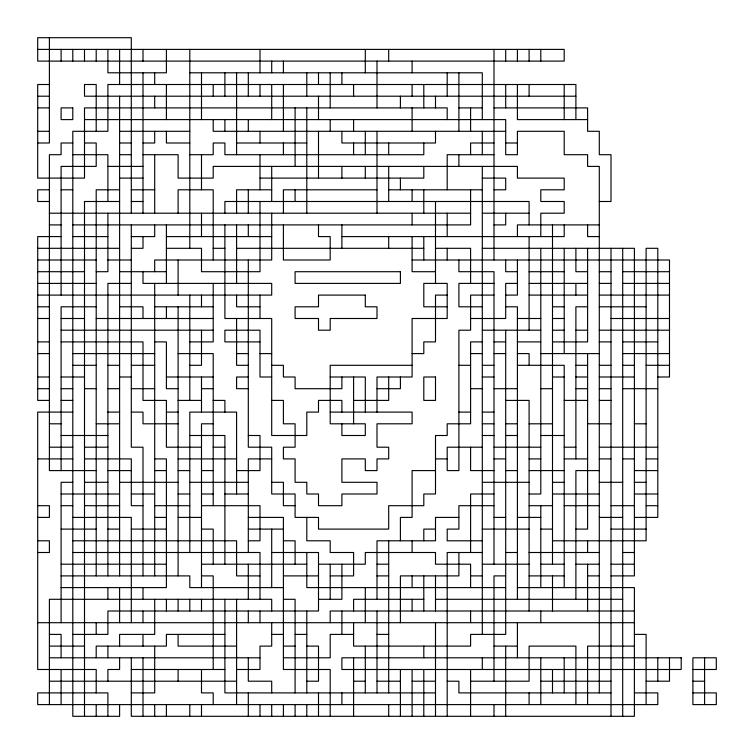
<?xml version="1.0" encoding="UTF-8"?>
<svg xmlns="http://www.w3.org/2000/svg" width="754" height="754" viewBox="0 0 754 754"><rect width="100%" height="100%" fill="white"/><g stroke="black" fill="none" stroke-linecap="round" stroke-linejoin="round"><path stroke-width="1.13" d="M37.7 49.396L564.199 49.396L564.199 61.102L37.7 61.102L37.7 37.7L131.3 37.7L131.3 213.203M189.801 72.799L482.296 72.799L482.296 119.603M49.396 84.505L37.7 84.505L37.7 178.104L84.505 178.104L84.505 107.897L447.197 107.897L447.197 119.603M37.7 96.201L49.396 96.201M575.896 96.201L84.505 96.201L84.505 84.505L96.201 84.505L96.201 131.3M37.7 107.897L49.396 107.897M458.903 107.897L482.296 107.897M494.002 107.897L587.602 107.897L587.602 131.3L599.298 131.3L599.298 154.702L611.004 154.702L611.004 201.497L599.298 201.497M84.505 119.603L505.698 119.603L505.698 154.702L517.404 154.702L517.404 131.3L564.199 131.3L564.199 154.702L587.602 154.702L587.602 166.398L599.298 166.398L599.298 692.898M587.602 119.603L517.404 119.603L517.404 84.505M37.7 131.3L49.396 131.3M119.603 131.3L189.801 131.3M505.698 131.3L213.203 131.3L213.203 119.603M37.7 142.996L49.396 142.996L49.396 37.7M72.799 142.996L61.102 142.996L61.102 154.702L49.396 154.702L49.396 470.6L96.201 470.6M84.505 142.996L96.201 142.996L96.201 166.398L61.102 166.398L61.102 295.097M119.603 142.996L131.3 142.996M142.996 142.996L154.702 142.996L154.702 131.3M189.801 142.996L166.398 142.996L166.398 131.3M236.596 142.996L306.803 142.996M494.002 142.996L470.6 142.996L470.6 154.702M505.698 142.996L517.404 142.996M72.799 154.702L107.897 154.702L107.897 201.497M119.603 154.702L131.3 154.702M142.996 154.702L178.104 154.702L178.104 178.104L213.203 178.104L213.203 166.398L517.404 166.398L517.404 178.104L564.199 178.104L564.199 189.801L540.797 189.801L540.797 201.497L564.199 201.497L564.199 213.203L540.797 213.203L540.797 236.596M189.801 154.702L213.203 154.702L213.203 142.996L224.899 142.996L224.899 154.702L423.805 154.702L423.805 142.996M494.002 154.702L447.197 154.702L447.197 189.801M107.897 166.398L142.996 166.398M119.603 178.104L142.996 178.104M259.998 178.104L423.805 178.104L423.805 166.398M482.296 178.104L505.698 178.104L505.698 189.801L494.002 189.801M49.396 189.801L37.7 189.801L37.7 201.497L49.396 201.497M61.102 189.801L72.799 189.801M119.603 189.801L96.201 189.801L96.201 575.896M131.3 189.801L154.702 189.801M271.704 189.801L236.596 189.801L236.596 213.203M377 189.801L283.4 189.801L283.4 213.203M388.696 189.801L482.296 189.801M119.603 201.497L84.505 201.497L84.505 716.3M131.3 201.497L142.996 201.497M49.396 213.203L470.6 213.203M482.296 213.203L529.101 213.203M49.396 224.899L61.102 224.899M72.799 224.899L470.6 224.899L470.6 189.801M494.002 224.899L505.698 224.899L505.698 213.203M599.298 224.899L517.404 224.899L517.404 236.596M61.102 236.596L37.7 236.596L37.7 400.402L49.396 400.402M72.799 236.596L107.897 236.596M131.3 236.596L154.702 236.596L154.702 224.899M166.398 236.596L271.704 236.596M341.901 236.596L564.199 236.596L564.199 224.899M599.298 236.596L587.602 236.596L587.602 224.899M37.7 248.302L119.603 248.302M131.3 248.302L142.996 248.302L142.996 236.596M166.398 248.302L201.497 248.302L201.497 271.704L259.998 271.704L259.998 201.497M213.203 248.302L224.899 248.302M236.596 248.302L423.805 248.302M435.501 248.302L470.6 248.302L470.6 283.4M482.296 248.302L634.397 248.302L634.397 575.896L611.004 575.896M37.7 259.998L96.201 259.998M107.897 259.998L131.3 259.998M412.099 259.998L669.495 259.998L669.495 377L657.799 377M37.7 271.704L84.505 271.704M96.201 271.704L107.897 271.704L107.897 213.203M119.603 271.704L166.398 271.704M435.501 271.704L412.099 271.704L412.099 236.596M517.404 271.704L505.698 271.704L505.698 259.998M529.101 271.704L564.199 271.704M587.602 271.704L575.896 271.704L575.896 248.302M599.298 271.704L611.004 271.704M622.7 271.704L669.495 271.704M37.7 283.4L96.201 283.4M131.3 283.4L107.897 283.4L107.897 575.896M494.002 283.4L458.903 283.4L458.903 306.803L482.296 306.803M517.404 283.4L505.698 283.4L505.698 318.499L470.6 318.499M529.101 283.4L587.602 283.4M599.298 283.4L611.004 283.4M622.7 283.4L669.495 283.4M37.7 295.097L271.704 295.097L271.704 283.4L142.996 283.4L142.996 271.704M447.197 295.097L435.501 295.097L435.501 341.901L423.805 341.901L423.805 353.598L412.099 353.598M494.002 295.097L470.6 295.097L470.6 330.195L458.903 330.195L458.903 470.6L447.197 470.6L447.197 447.197L482.296 447.197M505.698 295.097L517.404 295.097L517.404 259.998M529.101 295.097L587.602 295.097M599.298 295.097L669.495 295.097M37.7 306.803L49.396 306.803M96.201 306.803L61.102 306.803L61.102 470.6M119.603 306.803L142.996 306.803L142.996 318.499M154.702 306.803L213.203 306.803M259.998 306.803L236.596 306.803L236.596 295.097M447.197 306.803L423.805 306.803L423.805 283.4L447.197 283.4L447.197 318.499L412.099 318.499L412.099 377L377 377L377 412.099M505.698 306.803L517.404 306.803L517.404 599.298M552.503 306.803L564.199 306.803M587.602 306.803L575.896 306.803L575.896 458.903M599.298 306.803L646.103 306.803M37.7 318.499L49.396 318.499M61.102 318.499L84.505 318.499M96.201 318.499L213.203 318.499M517.404 318.499L540.797 318.499M552.503 318.499L564.199 318.499M611.004 318.499L669.495 318.499M61.102 330.195L213.203 330.195M482.296 330.195L540.797 330.195M552.503 330.195L564.199 330.195M575.896 330.195L587.602 330.195M599.298 330.195L669.495 330.195M37.7 341.901L49.396 341.901M61.102 341.901L142.996 341.901L142.996 400.402L166.398 400.402L166.398 447.197L201.497 447.197M154.702 341.901L166.398 341.901L166.398 388.696L178.104 388.696M189.801 341.901L213.203 341.901L213.203 283.4M259.998 341.901L224.899 341.901L224.899 330.195L259.998 330.195L259.998 377L271.704 377M482.296 341.901L470.6 341.901L470.6 423.805L447.197 423.805L447.197 435.501L435.501 435.501L435.501 494.002L423.805 494.002L423.805 505.698L388.696 505.698L388.696 529.101L318.499 529.101L318.499 517.404L295.097 517.404L295.097 494.002L271.704 494.002L271.704 447.197L248.302 447.197L248.302 259.998M494.002 341.901L505.698 341.901M517.404 341.901L540.797 341.901M552.503 341.901L587.602 341.901L587.602 248.302M599.298 341.901L611.004 341.901M622.7 341.901L657.799 341.901M37.7 353.598L49.396 353.598M72.799 353.598L154.702 353.598M178.104 353.598L213.203 353.598L213.203 505.698M236.596 353.598L248.302 353.598M259.998 353.598L271.704 353.598M470.6 353.598L482.296 353.598M494.002 353.598L505.698 353.598M517.404 353.598L529.101 353.598L529.101 365.304M540.797 353.598L599.298 353.598M622.7 353.598L669.495 353.598M72.799 365.304L96.201 365.304M107.897 365.304L119.603 365.304M131.3 365.304L154.702 365.304M189.801 365.304L201.497 365.304L201.497 330.195M248.302 365.304L236.596 365.304L236.596 318.499M271.704 365.304L283.4 365.304L283.4 377L295.097 377L295.097 388.696L341.901 388.696L341.901 377M412.099 365.304L330.195 365.304L330.195 423.805L365.304 423.805L365.304 435.501L341.901 435.501L341.901 423.805M458.903 365.304L470.6 365.304M482.296 365.304L494.002 365.304M517.404 365.304L564.199 365.304L564.199 587.602M575.896 365.304L587.602 365.304M599.298 365.304L611.004 365.304M622.7 365.304L634.397 365.304M646.103 365.304L669.495 365.304M37.7 377L49.396 377M61.102 377L84.505 377M119.603 377L131.3 377M166.398 377L213.203 377M248.302 377L236.596 377L236.596 388.696L248.302 388.696M330.195 377L365.304 377L365.304 412.099M482.296 377L494.002 377M552.503 377L564.199 377M575.896 377L587.602 377M599.298 377L634.397 377M37.7 388.696L49.396 388.696M61.102 388.696L72.799 388.696M84.505 388.696L96.201 388.696M107.897 388.696L119.603 388.696M131.3 388.696L154.702 388.696M201.497 388.696L213.203 388.696M377 388.696L400.402 388.696L400.402 377M470.6 388.696L482.296 388.696M494.002 388.696L517.404 388.696M540.797 388.696L552.503 388.696M575.896 388.696L587.602 388.696M599.298 388.696L611.004 388.696M622.7 388.696L657.799 388.696M61.102 400.402L72.799 400.402M178.104 400.402L201.497 400.402M213.203 400.402L224.899 400.402L224.899 412.099M271.704 400.402L283.4 400.402L283.4 423.805L295.097 423.805L295.097 447.197L283.4 447.197L283.4 458.903L295.097 458.903L295.097 482.296L306.803 482.296L306.803 494.002L318.499 494.002L318.499 505.698L341.901 505.698L341.901 494.002L377 494.002L377 482.296L341.901 482.296L341.901 458.903L365.304 458.903L365.304 470.6L377 470.6L377 458.903L388.696 458.903L388.696 447.197L377 447.197L377 423.805L412.099 423.805L412.099 412.099L330.195 412.099M353.598 400.402L388.696 400.402L388.696 377M505.698 400.402L529.101 400.402L529.101 611.004M564.199 400.402L587.602 400.402M599.298 400.402L611.004 400.402M72.799 412.099L37.7 412.099L37.7 669.495L96.201 669.495L96.201 692.898M107.897 412.099L119.603 412.099M131.3 412.099L142.996 412.099L142.996 423.805L178.104 423.805M166.398 412.099L178.104 412.099M458.903 412.099L470.6 412.099M482.296 412.099L494.002 412.099M49.396 423.805L61.102 423.805M96.201 423.805L119.603 423.805M213.203 423.805L201.497 423.805L201.497 587.602M482.296 423.805L494.002 423.805M505.698 423.805L517.404 423.805M529.101 423.805L552.503 423.805M587.602 423.805L611.004 423.805M634.397 423.805L646.103 423.805M61.102 435.501L107.897 435.501M189.801 435.501L224.899 435.501L224.899 564.199M248.302 435.501L259.998 435.501L259.998 470.6L236.596 470.6M482.296 435.501L494.002 435.501M505.698 435.501L517.404 435.501M540.797 435.501L564.199 435.501M49.396 447.197L72.799 447.197M84.505 447.197L107.897 447.197M213.203 447.197L224.899 447.197M494.002 447.197L540.797 447.197M564.199 447.197L575.896 447.197M599.298 447.197L657.799 447.197M37.7 458.903L72.799 458.903M84.505 458.903L131.3 458.903L131.3 505.698L142.996 505.698M154.702 458.903L166.398 458.903L166.398 587.602L61.102 587.602M178.104 458.903L236.596 458.903M271.704 458.903L248.302 458.903L248.302 552.503M435.501 458.903L447.197 458.903M494.002 458.903L505.698 458.903M529.101 458.903L540.797 458.903M564.199 458.903L587.602 458.903M599.298 458.903L611.004 458.903M622.7 458.903L634.397 458.903M646.103 458.903L657.799 458.903M107.897 470.6L131.3 470.6M154.702 470.6L166.398 470.6M178.104 470.6L189.801 470.6M201.497 470.6L213.203 470.6M435.501 470.6L412.099 470.6L412.099 517.404L400.402 517.404L400.402 540.797M494.002 470.6L470.6 470.6L470.6 447.197M505.698 470.6L517.404 470.6M529.101 470.6L564.199 470.6M599.298 470.6L575.896 470.6L575.896 599.298M634.397 470.6L657.799 470.6M72.799 482.296L61.102 482.296L61.102 622.7M84.505 482.296L107.897 482.296M119.603 482.296L178.104 482.296M189.801 482.296L248.302 482.296M271.704 482.296L283.4 482.296L283.4 505.698L295.097 505.698M482.296 482.296L529.101 482.296M552.503 482.296L564.199 482.296M599.298 482.296L622.7 482.296M634.397 482.296L646.103 482.296M61.102 494.002L119.603 494.002M131.3 494.002L154.702 494.002M178.104 494.002L189.801 494.002M201.497 494.002L213.203 494.002M224.899 494.002L248.302 494.002M494.002 494.002L470.6 494.002L470.6 552.503M529.101 494.002L540.797 494.002L540.797 248.302M552.503 494.002L599.298 494.002M634.397 494.002L657.799 494.002M37.7 505.698L49.396 505.698L49.396 517.404L37.7 517.404M61.102 505.698L72.799 505.698M84.505 505.698L119.603 505.698M154.702 505.698L189.801 505.698M201.497 505.698L259.998 505.698L259.998 540.797L248.302 540.797M494.002 505.698L458.903 505.698L458.903 529.101L447.197 529.101L447.197 540.797L482.296 540.797M529.101 505.698L552.503 505.698M564.199 505.698L599.298 505.698M611.004 505.698L634.397 505.698M646.103 505.698L657.799 505.698M72.799 517.404L131.3 517.404L131.3 622.7M154.702 517.404L166.398 517.404M178.104 517.404L201.497 517.404M248.302 517.404L283.4 517.404L283.4 669.495L330.195 669.495L330.195 716.3M458.903 517.404L435.501 517.404L435.501 540.797L377 540.797L377 599.298M494.002 517.404L505.698 517.404M517.404 517.404L540.797 517.404M599.298 517.404L622.7 517.404M634.397 517.404L657.799 517.404L657.799 248.302L646.103 248.302L646.103 540.797L552.503 540.797M61.102 529.101L96.201 529.101M107.897 529.101L119.603 529.101M131.3 529.101L166.398 529.101M201.497 529.101L213.203 529.101L213.203 564.199M248.302 529.101L283.4 529.101M435.501 529.101L423.805 529.101L423.805 540.797M482.296 529.101L529.101 529.101M540.797 529.101L552.503 529.101M575.896 529.101L587.602 529.101L587.602 353.598M611.004 529.101L646.103 529.101M37.7 540.797L49.396 540.797L49.396 552.503L37.7 552.503M72.799 540.797L236.596 540.797L236.596 575.896L259.998 575.896M283.4 540.797L295.097 540.797L295.097 564.199M72.799 552.503L259.998 552.503L259.998 599.298M271.704 552.503L318.499 552.503L318.499 611.004L107.897 611.004L107.897 634.397L72.799 634.397M482.296 552.503L447.197 552.503L447.197 716.3M505.698 552.503L517.404 552.503M529.101 552.503L599.298 552.503M622.7 552.503L634.397 552.503M61.102 564.199L166.398 564.199M201.497 564.199L306.803 564.199M318.499 564.199L365.304 564.199L365.304 552.503L435.501 552.503L435.501 564.199L470.6 564.199L470.6 587.602M377 564.199L388.696 564.199M482.296 564.199L529.101 564.199M540.797 564.199L564.199 564.199M575.896 564.199L599.298 564.199M611.004 564.199L634.397 564.199M61.102 575.896L189.801 575.896L189.801 587.602L283.4 587.602M201.497 575.896L213.203 575.896L213.203 669.495M283.4 575.896L318.499 575.896M330.195 575.896L353.598 575.896L353.598 552.503L330.195 552.503L330.195 540.797L306.803 540.797L306.803 517.404M377 575.896L388.696 575.896M470.6 575.896L482.296 575.896M505.698 575.896L494.002 575.896L494.002 681.201M529.101 575.896L564.199 575.896M587.602 575.896L599.298 575.896M505.698 587.602L306.803 587.602L306.803 552.503M517.404 587.602L634.397 587.602L634.397 716.3L131.3 716.3L131.3 657.799M283.4 599.298L295.097 599.298L295.097 692.898M318.499 599.298L341.901 599.298L341.901 564.199M423.805 599.298L353.598 599.298L353.598 611.004M435.501 599.298L622.7 599.298M634.397 611.004L330.195 611.004L330.195 622.7M37.7 622.7L634.397 622.7M49.396 634.397L61.102 634.397L61.102 657.799M224.899 634.397L166.398 634.397L166.398 646.103L96.201 646.103L96.201 657.799M271.704 634.397L283.4 634.397M295.097 634.397L306.803 634.397M353.598 634.397L330.195 634.397L330.195 657.799L283.4 657.799M377 634.397L388.696 634.397M634.397 634.397L646.103 634.397L646.103 704.604M49.396 646.103L84.505 646.103M236.596 646.103L178.104 646.103L178.104 634.397M283.4 646.103L295.097 646.103M306.803 646.103L318.499 646.103L318.499 681.201L306.803 681.201M494.002 646.103L517.404 646.103M634.397 646.103L587.602 646.103L587.602 704.604M49.396 657.799L259.998 657.799M131.3 669.495L224.899 669.495M236.596 669.495L259.998 669.495L259.998 646.103L271.704 646.103L271.704 622.7M692.898 669.495L716.3 669.495L716.3 657.799L692.898 657.799L692.898 704.604L716.3 704.604L716.3 692.898L692.898 692.898M49.396 681.201L236.596 681.201M353.598 681.201L365.304 681.201M377 681.201L400.402 681.201M412.099 681.201L435.501 681.201M447.197 681.201L458.903 681.201L458.903 692.898L611.004 692.898M470.6 681.201L529.101 681.201L529.101 646.103L575.896 646.103L575.896 704.604M540.797 681.201L611.004 681.201M646.103 681.201L669.495 681.201L669.495 657.799M692.898 681.201L704.604 681.201M131.3 692.898L154.702 692.898L154.702 646.103M435.501 692.898L224.899 692.898L224.899 599.298M634.397 692.898L657.799 692.898L657.799 704.604L37.7 704.604L37.7 692.898L107.897 692.898L107.897 716.3M704.604 657.799L704.604 704.604M657.799 657.799L657.799 681.201M622.7 248.302L622.7 716.3M611.004 248.302L611.004 716.3M587.602 540.797L587.602 552.503M587.602 564.199L587.602 611.004M575.896 119.603L575.896 84.505L107.897 84.505L107.897 131.3L72.799 131.3L72.799 716.3L119.603 716.3L119.603 704.604M575.896 283.4L575.896 295.097M564.199 84.505L564.199 119.603M564.199 248.302L564.199 353.598M564.199 657.799L564.199 692.898M552.503 224.899L552.503 564.199M552.503 575.896L552.503 611.004M552.503 669.495L552.503 692.898M540.797 49.396L540.797 61.102M540.797 505.698L540.797 587.602M540.797 611.004L540.797 622.7M540.797 657.799L540.797 704.604M529.101 49.396L529.101 61.102M529.101 84.505L529.101 96.201M529.101 224.899L529.101 201.497L224.899 201.497L224.899 213.203M529.101 236.596L529.101 330.195M529.101 692.898L529.101 704.604M517.404 49.396L517.404 61.102M517.404 622.7L517.404 657.799M505.698 49.396L505.698 61.102M505.698 84.505L505.698 107.897M505.698 330.195L505.698 634.397L470.6 634.397L470.6 646.103L353.598 646.103L353.598 622.7M505.698 646.103L505.698 716.3M494.002 49.396L494.002 259.998M494.002 564.199L494.002 271.704L458.903 271.704L458.903 259.998M494.002 704.604L494.002 716.3M482.296 131.3L482.296 154.702M482.296 166.398L482.296 634.397M482.296 657.799L482.296 669.495M470.6 107.897L470.6 131.3M470.6 611.004L470.6 622.7M470.6 669.495L470.6 716.3M458.903 72.799L458.903 131.3M458.903 154.702L458.903 166.398M458.903 552.503L458.903 575.896L400.402 575.896L400.402 622.7M447.197 72.799L447.197 96.201M447.197 213.203L447.197 236.596M447.197 248.302L447.197 259.998M435.501 96.201L435.501 107.897M435.501 131.3L435.501 142.996L341.901 142.996L341.901 131.3M435.501 201.497L435.501 283.4M435.501 575.896L435.501 611.004M435.501 622.7L435.501 716.3M423.805 84.505L423.805 107.897M423.805 189.801L423.805 213.203M423.805 236.596L423.805 259.998M423.805 575.896L423.805 611.004M423.805 646.103L423.805 657.799M423.805 669.495L423.805 716.3M412.099 61.102L412.099 72.799M412.099 84.505L412.099 96.201M412.099 107.897L412.099 131.3M412.099 189.801L412.099 201.497M412.099 213.203L412.099 224.899M412.099 540.797L412.099 552.503M412.099 575.896L412.099 587.602M412.099 599.298L412.099 611.004M412.099 669.495L412.099 716.3M400.402 96.201L400.402 107.897M400.402 178.104L400.402 189.801M400.402 669.495L400.402 716.3M388.696 49.396L388.696 61.102M388.696 142.996L388.696 154.702M388.696 166.398L388.696 201.497M388.696 236.596L388.696 248.302M388.696 540.797L388.696 692.898M388.696 704.604L388.696 716.3M377 61.102L377 107.897M377 131.3L377 213.203M377 611.004L377 692.898M365.304 49.396L365.304 72.799M365.304 131.3L365.304 154.702M365.304 166.398L365.304 178.104M365.304 587.602L365.304 622.7M365.304 646.103L365.304 692.898M353.598 84.505L353.598 96.201M353.598 119.603L353.598 131.3M353.598 142.996L353.598 154.702M353.598 377L353.598 423.805M353.598 657.799L353.598 716.3M341.901 72.799L341.901 84.505M341.901 166.398L341.901 178.104M341.901 224.899L341.901 248.302M341.901 412.099L341.901 400.402L318.499 400.402L318.499 412.099L306.803 412.099L306.803 435.501L271.704 435.501L271.704 318.499L224.899 318.499L224.899 224.899M341.901 611.004L341.901 634.397M341.901 692.898L341.901 704.604M330.195 72.799L330.195 107.897M330.195 119.603L330.195 131.3M330.195 564.199L330.195 599.298M318.499 72.799L318.499 84.505M318.499 96.201L318.499 119.603M318.499 131.3L318.499 178.104M318.499 224.899L318.499 236.596L330.195 236.596L330.195 259.998L283.4 259.998L283.4 224.899M318.499 692.898L318.499 716.3M306.803 72.799L306.803 96.201M306.803 107.897L306.803 213.203M306.803 611.004L306.803 692.898M306.803 704.604L306.803 716.3M295.097 107.897L295.097 166.398M295.097 189.801L295.097 201.497M295.097 704.604L295.097 716.3M283.4 61.102L283.4 72.799M283.4 84.505L283.4 131.3M283.4 142.996L283.4 154.702M283.4 704.604L283.4 716.3M271.704 61.102L271.704 72.799M271.704 84.505L271.704 119.603M271.704 166.398L271.704 201.497M271.704 213.203L271.704 259.998L154.702 259.998L154.702 271.704M271.704 529.101L271.704 587.602M271.704 611.004L271.704 599.298L49.396 599.298L49.396 704.604M271.704 692.898L271.704 681.201L248.302 681.201L248.302 657.799M271.704 704.604L271.704 716.3M259.998 49.396L259.998 72.799M259.998 84.505L259.998 96.201M259.998 131.3L259.998 142.996M259.998 154.702L259.998 189.801M259.998 295.097L259.998 318.499M259.998 611.004L259.998 622.7M259.998 704.604L259.998 716.3M248.302 72.799L248.302 96.201M248.302 119.603L248.302 131.3M248.302 189.801L248.302 213.203M248.302 224.899L248.302 236.596M248.302 564.199L248.302 599.298M248.302 611.004L248.302 622.7M248.302 692.898L248.302 716.3M236.596 72.799L236.596 154.702M236.596 224.899L236.596 283.4M236.596 494.002L236.596 412.099L189.801 412.099L189.801 552.503M236.596 599.298L236.596 704.604M224.899 72.799L224.899 96.201M224.899 119.603L224.899 131.3M213.203 84.505L213.203 96.201M213.203 259.998L213.203 189.801L178.104 189.801L178.104 213.203M213.203 704.604L213.203 692.898L201.497 692.898L201.497 669.495M201.497 72.799L201.497 119.603M201.497 154.702L201.497 189.801M201.497 213.203L201.497 236.596M201.497 295.097L201.497 306.803M201.497 377L201.497 412.099M201.497 599.298L201.497 611.004M201.497 704.604L201.497 716.3M189.801 49.396L189.801 248.302M189.801 295.097L189.801 400.402M189.801 599.298L189.801 611.004M189.801 704.604L189.801 716.3M178.104 259.998L178.104 295.097M178.104 306.803L178.104 575.896M178.104 599.298L178.104 611.004M178.104 669.495L178.104 681.201M166.398 49.396L166.398 72.799L107.897 72.799L107.897 49.396M166.398 84.505L166.398 119.603M166.398 224.899L166.398 283.4M166.398 306.803L166.398 318.499M166.398 599.298L166.398 611.004M166.398 704.604L166.398 716.3M154.702 72.799L154.702 84.505M154.702 96.201L154.702 107.897M154.702 154.702L154.702 213.203M154.702 283.4L154.702 575.896M154.702 599.298L154.702 634.397L119.603 634.397L119.603 646.103M154.702 704.604L154.702 716.3M142.996 49.396L142.996 61.102M142.996 72.799L142.996 213.203M142.996 575.896L142.996 447.197L131.3 447.197L131.3 224.899M142.996 587.602L142.996 599.298M142.996 611.004L142.996 622.7M142.996 634.397L142.996 646.103M142.996 657.799L142.996 716.3M119.603 49.396L119.603 84.505M119.603 96.201L119.603 575.896M119.603 587.602L119.603 622.7M119.603 657.799L119.603 669.495L107.897 669.495L107.897 681.201M107.897 587.602L107.897 599.298M107.897 646.103L107.897 657.799M96.201 49.396L96.201 61.102M96.201 622.7L96.201 634.397M96.201 704.604L96.201 716.3M84.505 49.396L84.505 61.102M72.799 49.396L72.799 61.102M61.102 49.396L61.102 61.102M61.102 669.495L61.102 704.604M72.799 107.897L61.102 107.897L61.102 119.603L72.799 119.603L72.799 107.897M400.402 271.704L295.097 271.704L295.097 283.4L400.402 283.4L400.402 271.704M365.304 295.097L318.499 295.097L318.499 306.803L295.097 306.803L295.097 318.499L318.499 318.499L318.499 330.195L330.195 330.195L330.195 318.499L377 318.499L377 306.803L365.304 306.803L365.304 295.097M435.501 377L423.805 377L423.805 400.402L435.501 400.402L435.501 377M681.201 657.799L341.901 657.799L341.901 669.495L681.201 669.495L681.201 657.799"/></g></svg>
